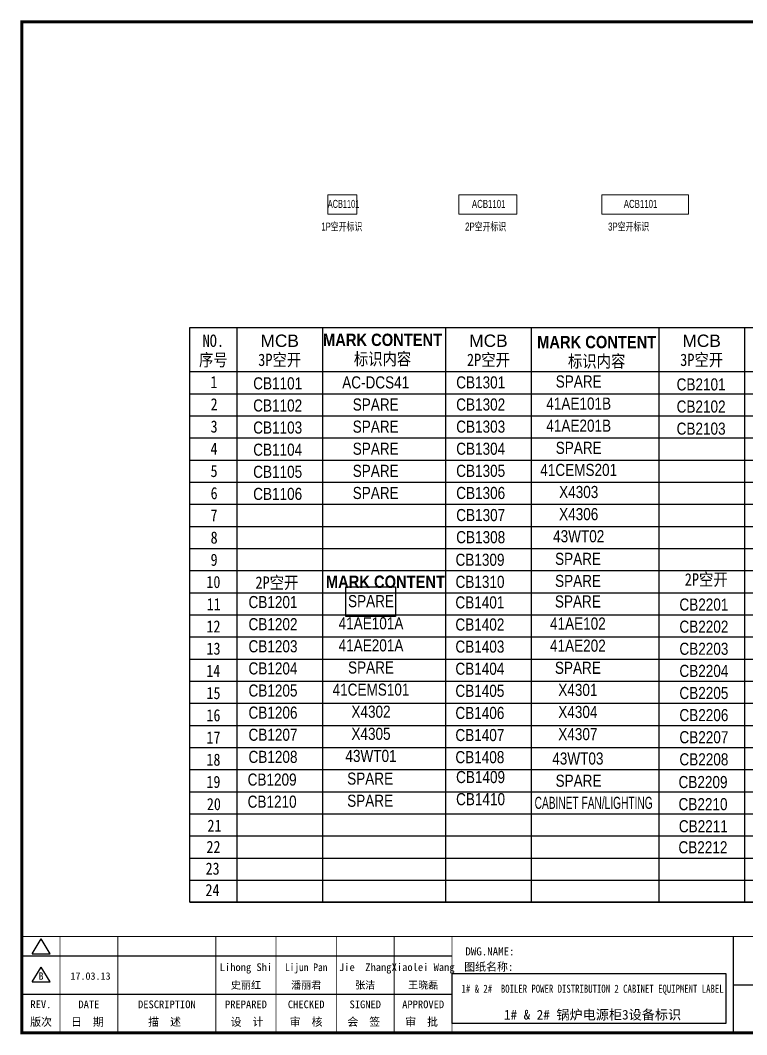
# Model space of a CAD drawing. Extents: x 79822 to 122366, y -56021 to -28815.
# Drawn here: x 115698 to 117961, y -45776 to -42613 of the extents above; entities that cross this region are included whole.
import ezdxf
from ezdxf.enums import TextEntityAlignment as Align
from ezdxf.lldxf.tags import DXFTag

# ---------------------------------------------------------------- set-up
doc = ezdxf.new("R2010")
doc.units = 0
doc.header["$LTSCALE"] = 100
doc.header["$MEASUREMENT"] = 0
for name, color, linetype in [('t', 1, 'Continuous'), ('YLT_GridLine', 7, 'Continuous'), ('YLT_GridText', 7, 'Continuous'), ('标准图框及表格', 7, 'Continuous')]:
    doc.layers.add(name, color=color, linetype=linetype)
doc.layers.add('细实线', color=7, linetype='Continuous', lineweight=20)
doc.styles.add('HZ', font='arial.ttf', dxfattribs={"width": 0.7})
doc.styles.get("Standard").update_dxf_attribs({"font": ''})
doc.styles.add('YLT_Grid', font='', dxfattribs={"width": 0.85})
doc.styles.get('Standard').set_extended_font_data('SimSun')
doc.styles.get('YLT_Grid').set_extended_font_data('宋体')
tags = doc.linetypes.add('CENTER', pattern=[2, 1.25, -0.25, 0.25, -0.25]).pattern_tags.tags
tags[10:11] = [DXFTag(74, 4), DXFTag(75, 0), DXFTag(340, '0'), DXFTag(46, 1.0), DXFTag(50, 0.0), DXFTag(44, 0.0), DXFTag(45, 0.0)]
tags[8:9] = [DXFTag(74, 4), DXFTag(75, 0), DXFTag(340, '0'), DXFTag(46, 1.0), DXFTag(50, 0.0), DXFTag(44, 0.0), DXFTag(45, 0.0)]
tags[6:7] = [DXFTag(74, 4), DXFTag(75, 0), DXFTag(340, '0'), DXFTag(46, 1.0), DXFTag(50, 0.0), DXFTag(44, 0.0), DXFTag(45, 0.0)]
tags[4:5] = [DXFTag(74, 4), DXFTag(75, 0), DXFTag(340, '0'), DXFTag(46, 1.0), DXFTag(50, 0.0), DXFTag(44, 0.0), DXFTag(45, 0.0)]

# ---------------------------------------------------------------- blocks, each defined once
blk = doc.blocks.new('空开标识')
at = {"layer": 'YLT_GridText', "style": 'YLT_Grid', "width": 0.85}
blk.add_attdef('A路1', text='', height=28, dxfattribs=at).set_placement((38.7, 3.5), align=Align.CENTER)
blk = doc.blocks.new('空开12')
at = {"layer": 'YLT_GridText', "style": 'YLT_Grid', "width": 0.8}
blk.add_attdef('KA1', text='', height=28, dxfattribs=at).set_placement((31.4, 0.8), align=Align.CENTER)
blk = doc.blocks.new('图框')
at = {"layer": '标准图框及表格'}
h = blk.add_hatch(dxfattribs=at)
h.set_pattern_fill('ANSI31', color=5, scale=8.329864, style=0)
edge = h.paths.add_edge_path()
edge.add_arc((2399.3, -2998.2), 55.2, 238.1092, 291.6532)
edge.add_line((2419.6, -3049.4), (2388.5, -3070.2))
edge.add_arc((2238.9, -3078.3), 135.4, 346.3915, 374.25)
edge.add_line((2370.5, -3110.2), (2397.5, -3087.9))
edge.add_line((2391.3, -3080.3), (2396.1, -3080.9))
edge.add_spline(control_points=[(2397.5, -3087.9), (2398.4, -3087), (2400, -3085.5), (2399.9, -3081.3), (2397.4, -3081), (2396.1, -3080.9)], knot_values=[0, 0, 0, 0, 6.844331, 12.400427, 18.769243, 18.769243, 18.769243, 18.769243], weights=[1, 1, 1, 1, 1, 1], degree=3, periodic=0)
edge.add_spline(control_points=[(2388.5, -3070.3), (2387.8, -3070.9), (2386.5, -3072), (2385.5, -3073.4), (2385.1, -3074)], knot_values=[0, 0, 0, 0, 5.253674, 9.488439, 9.488439, 9.488439, 9.488439], weights=[1, 1, 1, 1, 1], degree=3, periodic=0)
edge.add_spline(control_points=[(2386.3, -3072.3), (2385.7, -3072.9), (2384.6, -3074.4), (2384.9, -3077.7), (2387.9, -3079.9), (2390.2, -3080.1), (2391.3, -3080.3)], knot_values=[10.665975, 10.665975, 10.665975, 10.665975, 18.977704, 28.894558, 41.119554, 52.646925, 52.646925, 52.646925, 52.646925], weights=[1, 1, 1, 1, 1, 1, 1], degree=3, periodic=0)
h = blk.add_hatch(dxfattribs=at)
h.set_pattern_fill('ANSI31', color=3, scale=8.329864, style=0)
edge = h.paths.add_edge_path()
edge.add_line((2402.5, -3075.8), (2407.7, -3076.4))
edge.add_spline(control_points=[(2401, -3068.8), (2400.2, -3069.6), (2398.5, -3071.2), (2398.6, -3075.4), (2401.1, -3075.6), (2402.4, -3075.8)], knot_values=[0, 0, 0, 0, 6.844331, 12.400427, 18.769243, 18.769243, 18.769243, 18.769243], weights=[1, 1, 1, 1, 1, 1], degree=3, periodic=0)
edge.add_line((2428, -3046.5), (2401, -3068.8))
edge.add_spline(control_points=[(2412.6, -3083.9), (2413, -3083.4), (2413.9, -3082.1), (2413.6, -3078.9), (2410.7, -3076.8), (2408.3, -3076.5), (2407.2, -3076.4)], knot_values=[12.654089, 12.654089, 12.654089, 12.654089, 18.977704, 28.894558, 41.119554, 52.646925, 52.646925, 52.646925, 52.646925], weights=[1, 1, 1, 1, 1, 1, 1], degree=3, periodic=0)
edge.add_line((2411.6, -3085), (2412.8, -3083.7))
edge.add_line((2410, -3086.4), (2411.6, -3085))
edge.add_line((2378.9, -3107.2), (2410, -3086.4))
edge.add_arc((2399.3, -3158.5), 55.2, 58.1092, 111.6532)
edge.add_arc((2559.6, -3078.3), 135.4, 166.3915, 194.25)
at = {"color": 7}
for p, q in [((2215.6, -2851.6), (2215.6, -3151.6)), ((3115.6, -2851.6), (3115.6, -3151.6)), ((0, -2911.6), (1340.2, -2911.6)), ((2215.6, -3001.6), (3115.6, -3001.6)), ((3115.6, -3001.6), (4115.6, -3001.6)), ((3791.8, -3001.6), (3791.8, -3151.6)), ((0, -3031.6), (1340.2, -3031.6)), ((4115.6, -3076.6), (3115.6, -3076.6))]:
    blk.add_line(p, q, dxfattribs=at)
at = {"color": 7, "const_width": 3}
blk.add_lwpolyline([(4115.6, -2851.6), (0, -2851.6)], dxfattribs=at)
at = {"layer": 't', "color": 7}
for p, q in [((31.9, -2905), (59.9, -2859.1)), ((87.8, -2905), (59.9, -2859.1)), ((31.9, -2905), (87.8, -2905)), ((31.9, -2993), (59.9, -2947.1)), ((87.8, -2993), (59.9, -2947.1)), ((31.9, -2993), (87.8, -2993))]:
    blk.add_line(p, q, dxfattribs=at)
at = {"layer": 't', "color": 7, "const_width": 9.62}
blk.add_lwpolyline([(4115.6, -3151.6), (4115.6, 0), (0, 0), (0, -3151.6)], close=True, dxfattribs=at)
at = {"layer": 't', "color": 7, "const_width": 2.4}
for points in [[(118.8, -2852.8), (118.8, -3151.6)], [(299.1, -2852.8), (299.1, -3151.6)], [(604.4, -2852.8), (604.4, -3156.4)], [(792, -2852.8), (792, -3156.4)], [(979.6, -2852.8), (979.6, -3156.4)], [(1159.9, -2852.8), (1159.9, -3156.4)], [(1340.2, -2852.8), (1340.2, -3156.4)]]:
    blk.add_lwpolyline(points, dxfattribs=at)
at = {"color": 7, "linetype": 'CENTER'}
for s, height, p in [('图纸编号：', 24, (3125.2, -3066.7)), ('杭州和利时自动化有限公司', 27, (2542.5, -3121.1)), ('文档号：', 24, (3124, -3138.7))]:
    blk.add_text(s, height=height, dxfattribs=at).set_placement(p)
at = {"color": 7, "flags": 8}
for tag, p, height in [('DWG.NAME:', (1381.6, -2910.4), 25), ('PROJECTNAME:', (3125.5, -2912.8), 24), ('PROJECTNAME：', (3339.1, -2913.1), 25), ('DWG.NO.:', (3128.2, -3030.4), 24), ('图纸编号', (3315.4, -3052.4), 24), ('FILENO.:', (3128.7, -3106.1), 24), ('文档号', (3317.7, -3124.1), 24)]:
    blk.add_attdef(tag, p, '', height=height, dxfattribs=at)
for tag, height, p in [('RENLIU', 24, (698.2, -2950.4)), ('SHUFENWANG', 24, (885.8, -2950.4)), ('FANGHOU', 24, (1069.7, -2950.4)), ('DANDANLI', 24, (1250, -2950.4)), ('A', 23, (59.9, -2974.9)), ('设计时间', 23, (213.9, -2974.9)), ('刘仁', 23, (698.2, -3002.2)), ('王姝芬', 23, (885.8, -3002.2)), ('侯方', 23, (1069.7, -3002.2)), ('李丹丹', 23, (1250, -3002.2)), ('#10STATIONONTROLCABINETCOVER', 30, (1777.9, -3017.2)), ('PAGEXOFX', 24, (3953.7, -3039.1)), ('REV.', 24, (59.4, -3063)), ('DATE', 24, (208.9, -3063)), ('DESCRIPTION', 24, (451.7, -3063)), ('PREPARED', 24, (698.2, -3063)), ('CHECKED', 24, (885.8, -3063)), ('SIGNED', 24, (1069.7, -3063)), ('APPROVED', 24, (1250, -3063)), ('图纸名称', 30, (1777.9, -3094.7)), ('第几页共几页', 24, (3953.7, -3114.1))]:
    blk.add_attdef(tag, text='', height=height, dxfattribs=at).set_placement(p, align=Align.MIDDLE)
for tag, p in [('图纸名称:', (1377.8, -2965.9)), ('项目名称：', (3121.6, -2984.3)), ('项目名称：', (3325, -2984.3))]:
    blk.add_attdef(tag, text='', height=25, dxfattribs=at).set_placement(p, align=Align.BOTTOM_LEFT)
at = {"color": 7, "width": 0.8, "flags": 8}
blk.add_attdef('HANGZHOUHOLLYSYSAUTOMATIONCO.,LTD.', text='', height=24, dxfattribs=at).set_placement((2770.1, -3045.7), align=Align.MIDDLE)
at = {"layer": 't', "color": 7}
for s, p in [('版次', (59.9, -3117.6)), ('日  期', (204.2, -3117.6)), ('描  述', (444.5, -3117.6)), ('设  计', (701.5, -3117.6)), ('审  核', (885.6, -3117.6)), ('会  签', (1065, -3117.6)), ('审  批', (1245.3, -3117.6))]:
    blk.add_text(s, height=25, dxfattribs=at).set_placement(p, align=Align.MIDDLE_CENTER)
at = {"layer": '标准图框及表格', "color": 5, "style": 'HZ'}
for s, p in [('pgqh', (2373.9, -3059.7)), ('hollilas', (2374.1, -3086))]:
    blk.add_text(s, height=5.21, dxfattribs=at).set_placement(p)
at = {"layer": '标准图框及表格', "color": 3, "style": 'HZ'}
for s, height, p in [('auto', 8.68, (2400.9, -3074.2)), ('hollysys', 4.34, (2402.5, -3099.7))]:
    blk.add_text(s, height=height, dxfattribs=at).set_placement(p)

msp = doc.modelspace()

# ---------------------------------------------------------------- linework, layer by layer
at = {"color": 1}
for points in [[(116712.5, -44379.4), (116866.7, -44379.4), (116866.7, -44471.5), (116712.5, -44471.5)], [(117043, -45585.3), (117895.5, -45585.3), (117895.5, -45740.3), (117043, -45740.3)]]:
    msp.add_lwpolyline(points, close=True, dxfattribs=at)
at = {"layer": 'YLT_GridLine', "color": 7, "lineweight": 25}
for p, q in [((116372.5, -43570.6), (116372.6, -45362.9)), ((116639.7, -43570.6), (116639.7, -45362.9)), ((117022.8, -43570.6), (117022.8, -45362.9)), ((117289.9, -43570.6), (117289.9, -45362.9)), ((117686.9, -43570.6), (117687, -45087.3)), ((117686.9, -43570.6), (117687, -45363)), ((117954.1, -43570.6), (117954.1, -45363)), ((116226, -43708.5), (119323.6, -43708.6)), ((116226, -43777.4), (119323.6, -43777.6)), ((116226, -43846.4), (119323.6, -43846.5)), ((116226, -43915.3), (119323.6, -43915.4)), ((116226, -43984.2), (119323.6, -43984.4)), ((116226, -44053.2), (119323.6, -44053.3)), ((116226, -44122.1), (119323.6, -44122.2)), ((116226, -44191), (119323.6, -44191.2)), ((116226, -44260), (119323.6, -44260.1)), ((116226, -44328.9), (119323.6, -44329)), ((116226, -44397.8), (119323.6, -44398)), ((116226, -44466.8), (119323.6, -44466.9)), ((116226, -44535.7), (119323.6, -44535.8)), ((116226, -44604.6), (119323.6, -44604.8)), ((116226, -44673.6), (119323.6, -44673.7)), ((116226, -44742.5), (119323.6, -44742.6)), ((116226, -44811.4), (119323.6, -44811.6)), ((116226, -44880.4), (119323.6, -44880.5)), ((116226, -44949.3), (119323.6, -44949.4)), ((116226, -45018.2), (119323.6, -45018.4)), ((116226, -45087.2), (119323.6, -45087.3)), ((116226, -45087.2), (119323.6, -45087.3)), ((116226, -45156.1), (119323.6, -45156.2)), ((116226, -45156.1), (119323.6, -45156.2)), ((116226, -45225), (119323.6, -45225.2)), ((116226, -45225), (119323.6, -45225.2)), ((116225.9, -45294), (119323.5, -45294.1)), ((116226, -45294), (119323.6, -45294.1)), ((116225.9, -45362.9), (119323.5, -45363))]:
    msp.add_line(p, q, dxfattribs=at)
msp.add_lwpolyline([(116226, -43570.6), (119323.6, -43570.8), (119323.6, -45363), (116226.1, -45362.9)], close=True, dxfattribs=at)
at = {"layer": '细实线'}
for points in [[(116655.9, -43217.5), (116745.9, -43217.5), (116745.9, -43157.5), (116655.9, -43157.5)], [(117064.4, -43217.5), (117244.4, -43217.5), (117244.4, -43157.5), (117064.4, -43157.5)], [(117509.8, -43217.5), (117779.8, -43217.4), (117779.8, -43157.4), (117509.8, -43157.5)]]:
    msp.add_lwpolyline(points, close=True, dxfattribs=at)

# ---------------------------------------------------------------- block references
at = {"color": 1}
ref = msp.add_blockref('图框', (115702.8, -42618.1), dxfattribs=at)
ref.add_attrib('第几页共几页', '第1页 共1页', dxfattribs={"color": 7, "height": 24, "flags": 8}).set_placement((119656.6, -45732.2), align=Align.MIDDLE)
ref.add_attrib('图纸编号', 'BHE-17020007/01 -C0-003-05', (119018.2, -45670.5), dxfattribs={"color": 7, "height": 24, "flags": 8})
ref.add_attrib('文档号', 'B17-P11-008837', (119020.6, -45742.2), dxfattribs={"color": 7, "height": 24, "flags": 8})
ref.add_attrib('图纸名称', '1# & 2# 锅炉电源柜3设备标识', dxfattribs={"color": 7, "height": 30, "flags": 8}).set_placement((117480.7, -45712.8), align=Align.MIDDLE)
ref.add_attrib('刘仁', '史丽红', dxfattribs={"color": 7, "height": 23, "flags": 8}).set_placement((116401, -45620.3), align=Align.MIDDLE)
ref.add_attrib('王姝芬', '潘丽君', dxfattribs={"color": 7, "height": 23, "flags": 8}).set_placement((116588.6, -45620.3), align=Align.MIDDLE)
ref.add_attrib('侯方', '张洁', dxfattribs={"color": 7, "height": 23, "flags": 8}).set_placement((116772.6, -45620.3), align=Align.MIDDLE)
ref.add_attrib('李丹丹', '王晓磊', dxfattribs={"color": 7, "height": 23, "flags": 8}).set_placement((116952.9, -45620.3), align=Align.MIDDLE)
ref.add_attrib('设计时间', '17.03.13', dxfattribs={"color": 7, "height": 23, "flags": 8}).set_placement((115916.7, -45593), align=Align.MIDDLE)
ref.add_attrib('A', 'B', dxfattribs={"color": 7, "height": 23, "flags": 8}).set_placement((115762.7, -45593), align=Align.MIDDLE)
ref.add_attrib('REV.', 'REV.', dxfattribs={"color": 7, "height": 24, "flags": 8}).set_placement((115762.2, -45681.1), align=Align.MIDDLE)
ref.add_attrib('DATE', 'DATE', dxfattribs={"color": 7, "height": 24, "flags": 8}).set_placement((115911.7, -45681.1), align=Align.MIDDLE)
ref.add_attrib('DESCRIBE', 'DESCRIPTION', dxfattribs={"color": 7, "height": 24, "flags": 8}).set_placement((116154.6, -45681.1), align=Align.MIDDLE)
ref.add_attrib('PREPARE', 'PREPARED', dxfattribs={"color": 7, "height": 24, "flags": 8}).set_placement((116401, -45681.1), align=Align.MIDDLE)
ref.add_attrib('VERIFY', 'CHECKED', dxfattribs={"color": 7, "height": 24, "flags": 8}).set_placement((116588.6, -45681.1), align=Align.MIDDLE)
ref.add_attrib('SIGN', 'SIGNED', dxfattribs={"color": 7, "height": 24, "flags": 8}).set_placement((116772.6, -45681.1), align=Align.MIDDLE)
ref.add_attrib('APPROVER', 'APPROVED', dxfattribs={"color": 7, "height": 24, "flags": 8}).set_placement((116952.9, -45681.1), align=Align.MIDDLE)
ref.add_attrib('RENLIU', 'Lihong Shi', dxfattribs={"color": 7, "height": 24, "flags": 8}).set_placement((116401, -45568.5), align=Align.MIDDLE)
ref.add_attrib('SHUFENWANG', 'Lijun Pan', dxfattribs={"color": 7, "height": 24, "width": 0.9, "flags": 8}).set_placement((116588.6, -45568.5), align=Align.MIDDLE)
ref.add_attrib('FANGHOU', 'Jie  Zhang', dxfattribs={"color": 7, "height": 24, "flags": 8}).set_placement((116772.6, -45568.5), align=Align.MIDDLE)
ref.add_attrib('DANDANLI', 'Xiaolei Wang', dxfattribs={"color": 7, "height": 24, "flags": 8}).set_placement((116952.9, -45568.5), align=Align.MIDDLE)
ref.add_attrib('DWG.NAME:', 'DWG.NAME:', (117084.5, -45528.5), dxfattribs={"color": 7, "height": 25, "flags": 8})
ref.add_attrib('#10STATIONONTROLCABINETCOVER', '1# & 2#  BOILER POWER DISTRIBUTION 2 CABINET EQUIPMENT LABEL', dxfattribs={"color": 7, "height": 25, "width": 0.8, "flags": 8}).set_placement((117480.7, -45635.3), align=Align.MIDDLE)
ref.add_attrib('图纸名称:', '图纸名称:', dxfattribs={"color": 7, "height": 25, "flags": 8}).set_placement((117080.7, -45584), align=Align.BOTTOM_LEFT)
ref.add_attrib('HANGZHOUHOLLYSYSAUTOMATIONCO.,LTD', 'HANGZHOU HOLLYSYS AUTOMATION CO.,LTD.', dxfattribs={"color": 7, "height": 30, "width": 0.8, "flags": 8}).set_placement((118472.9, -45663.8), align=Align.MIDDLE)
ref.add_attrib('PROJECTNAME：', 'PROJECT NAME：', (118828.2, -45531.2), dxfattribs={"color": 7, "height": 25, "width": 0.8, "flags": 8})
ref.add_attrib('项目名称：', '项目名称：', dxfattribs={"color": 7, "height": 25, "flags": 8}).set_placement((118824.4, -45602.4), align=Align.BOTTOM_LEFT)
ref.add_attrib('PROJECTNAME：', 'Ethiopia Welkait Sugar Cane Factory Project', (119041.9, -45531.2), dxfattribs={"color": 7, "height": 25, "width": 0.7, "flags": 8})
ref.add_attrib('项目名称：', '埃塞俄比亚瓦尔凯特糖厂4×30MW机组电站DCS', dxfattribs={"color": 7, "height": 25, "flags": 8}).set_placement((119027.9, -45602.4), align=Align.BOTTOM_LEFT)
ref.add_attrib('PAGEXOFX', 'PAGE 1 OF 1', dxfattribs={"color": 7, "height": 24, "flags": 8}).set_placement((119656.6, -45657.2), align=Align.MIDDLE)
ref.add_attrib('DWG.NO.：', 'DWG.NO.：', (118832.2, -45652.7), dxfattribs={"color": 7, "height": 24, "flags": 8})
ref.add_attrib('FILENO.：', 'FILE No.：', (118832.2, -45727.7), dxfattribs={"color": 7, "height": 24, "flags": 8})
at = {"layer": '细实线'}
ref = msp.add_blockref('空开12', (116457.5, -43765.1), dxfattribs=dict(at, xscale=1.348704000001308, yscale=1.348703999999834, zscale=1.348704))
ref.add_attrib('KA1', 'CB1101', dxfattribs={"layer": 'YLT_GridText', "height": 37.76, "style": 'HZ', "width": 0.8}).set_placement((116499.8, -43764), align=Align.CENTER)
ref = msp.add_blockref('空开标识', (116752.9, -43765.7), dxfattribs=dict(at, xscale=1.348704000001308, yscale=1.348703999999834, zscale=1.348704))
ref.add_attrib('A路1', 'AC-DCS41', dxfattribs={"layer": 'YLT_GridText', "height": 37.76, "style": 'HZ', "width": 0.8}).set_placement((116805.1, -43761), align=Align.CENTER)
ref = msp.add_blockref('空开12', (117089.8, -43762.1), dxfattribs=dict(at, xscale=1.348704000001308, yscale=1.348703999999834, zscale=1.348704))
ref.add_attrib('KA1', 'CB1301', dxfattribs={"layer": 'YLT_GridText', "height": 37.76, "style": 'HZ', "width": 0.8}).set_placement((117132.2, -43761), align=Align.CENTER)
ref = msp.add_blockref('空开标识', (117385.3, -43762.8), dxfattribs=dict(at, xscale=1.348704000001308, yscale=1.348703999999834, zscale=1.348704))
ref.add_attrib('A路1', 'SPARE', dxfattribs={"layer": 'YLT_GridText', "height": 37.76, "style": 'HZ', "width": 0.8}).set_placement((117437.5, -43758.1), align=Align.CENTER)
ref = msp.add_blockref('空开12', (117776.4, -43768.5), dxfattribs=dict(at, xscale=1.348704000001308, yscale=1.348703999999834, zscale=1.348704))
ref.add_attrib('KA1', 'CB2101', dxfattribs={"layer": 'YLT_GridText', "height": 37.76, "style": 'HZ', "width": 0.8}).set_placement((117818.8, -43767.3), align=Align.CENTER)
ref = msp.add_blockref('空开12', (116457.5, -43834), dxfattribs=dict(at, xscale=1.348704000001308, yscale=1.348703999999834, zscale=1.348704))
ref.add_attrib('KA1', 'CB1102', dxfattribs={"layer": 'YLT_GridText', "height": 37.76, "style": 'HZ', "width": 0.8}).set_placement((116499.8, -43832.9), align=Align.CENTER)
ref = msp.add_blockref('空开标识', (116752.9, -43834.7), dxfattribs=dict(at, xscale=1.348704000001308, yscale=1.348703999999834, zscale=1.348704))
ref.add_attrib('A路1', 'SPARE', dxfattribs={"layer": 'YLT_GridText', "height": 37.76, "style": 'HZ', "width": 0.8}).set_placement((116805.1, -43830), align=Align.CENTER)
ref = msp.add_blockref('空开12', (117089.8, -43831.1), dxfattribs=dict(at, xscale=1.348704000001308, yscale=1.348703999999834, zscale=1.348704))
ref.add_attrib('KA1', 'CB1302', dxfattribs={"layer": 'YLT_GridText', "height": 37.76, "style": 'HZ', "width": 0.8}).set_placement((117132.2, -43829.9), align=Align.CENTER)
ref = msp.add_blockref('空开标识', (117385.3, -43831.7), dxfattribs=dict(at, xscale=1.348704000001308, yscale=1.348703999999834, zscale=1.348704))
ref.add_attrib('A路1', '41AE101B', dxfattribs={"layer": 'YLT_GridText', "height": 37.76, "style": 'HZ', "width": 0.8}).set_placement((117437.5, -43827), align=Align.CENTER)
ref = msp.add_blockref('空开12', (117776.4, -43837.4), dxfattribs=dict(at, xscale=1.348704000001308, yscale=1.348703999999834, zscale=1.348704))
ref.add_attrib('KA1', 'CB2102', dxfattribs={"layer": 'YLT_GridText', "height": 37.76, "style": 'HZ', "width": 0.8}).set_placement((117818.8, -43836.3), align=Align.CENTER)
ref = msp.add_blockref('空开标识', (116752.9, -43903.6), dxfattribs=dict(at, xscale=1.348704000001308, yscale=1.348703999999834, zscale=1.348704))
ref.add_attrib('A路1', 'SPARE', dxfattribs={"layer": 'YLT_GridText', "height": 37.76, "style": 'HZ', "width": 0.8}).set_placement((116805.1, -43898.9), align=Align.CENTER)
ref = msp.add_blockref('空开12', (117089.8, -43900), dxfattribs=dict(at, xscale=1.348704000001308, yscale=1.348703999999834, zscale=1.348704))
ref.add_attrib('KA1', 'CB1303', dxfattribs={"layer": 'YLT_GridText', "height": 37.76, "style": 'HZ', "width": 0.8}).set_placement((117132.2, -43898.9), align=Align.CENTER)
ref = msp.add_blockref('空开标识', (117385.3, -43900.6), dxfattribs=dict(at, xscale=1.348704000001308, yscale=1.348703999999834, zscale=1.348704))
ref.add_attrib('A路1', '41AE201B', dxfattribs={"layer": 'YLT_GridText', "height": 37.76, "style": 'HZ', "width": 0.8}).set_placement((117437.5, -43895.9), align=Align.CENTER)
ref = msp.add_blockref('空开12', (116457.5, -43903), dxfattribs=dict(at, xscale=1.348704000001308, yscale=1.348703999999834, zscale=1.348704))
ref.add_attrib('KA1', 'CB1103', dxfattribs={"layer": 'YLT_GridText', "height": 37.76, "style": 'HZ', "width": 0.8}).set_placement((116499.8, -43901.8), align=Align.CENTER)
ref = msp.add_blockref('空开12', (117776.4, -43906.3), dxfattribs=dict(at, xscale=1.348704000001308, yscale=1.348703999999834, zscale=1.348704))
ref.add_attrib('KA1', 'CB2103', dxfattribs={"layer": 'YLT_GridText', "height": 37.76, "style": 'HZ', "width": 0.8}).set_placement((117818.8, -43905.2), align=Align.CENTER)
ref = msp.add_blockref('空开12', (116457.5, -43971.9), dxfattribs=dict(at, xscale=1.348704000001308, yscale=1.348703999999834, zscale=1.348704))
ref.add_attrib('KA1', 'CB1104', dxfattribs={"layer": 'YLT_GridText', "height": 37.76, "style": 'HZ', "width": 0.8}).set_placement((116499.8, -43970.8), align=Align.CENTER)
ref = msp.add_blockref('空开标识', (116752.9, -43972.5), dxfattribs=dict(at, xscale=1.348704000001308, yscale=1.348703999999834, zscale=1.348704))
ref.add_attrib('A路1', 'SPARE', dxfattribs={"layer": 'YLT_GridText', "height": 37.76, "style": 'HZ', "width": 0.8}).set_placement((116805.1, -43967.8), align=Align.CENTER)
ref = msp.add_blockref('空开12', (117089.8, -43968.9), dxfattribs=dict(at, xscale=1.348704000001308, yscale=1.348703999999834, zscale=1.348704))
ref.add_attrib('KA1', 'CB1304', dxfattribs={"layer": 'YLT_GridText', "height": 37.76, "style": 'HZ', "width": 0.8}).set_placement((117132.2, -43967.8), align=Align.CENTER)
ref = msp.add_blockref('空开标识', (117385.3, -43969.6), dxfattribs=dict(at, xscale=1.348704000001308, yscale=1.348703999999834, zscale=1.348704))
ref.add_attrib('A路1', 'SPARE', dxfattribs={"layer": 'YLT_GridText', "height": 37.76, "style": 'HZ', "width": 0.8}).set_placement((117437.5, -43964.9), align=Align.CENTER)
ref = msp.add_blockref('空开12', (116457.5, -44040.8), dxfattribs=dict(at, xscale=1.348704000001308, yscale=1.348703999999834, zscale=1.348704))
ref.add_attrib('KA1', 'CB1105', dxfattribs={"layer": 'YLT_GridText', "height": 37.76, "style": 'HZ', "width": 0.8}).set_placement((116499.8, -44039.7), align=Align.CENTER)
ref = msp.add_blockref('空开标识', (116752.9, -44041.5), dxfattribs=dict(at, xscale=1.348704000001308, yscale=1.348703999999834, zscale=1.348704))
ref.add_attrib('A路1', 'SPARE', dxfattribs={"layer": 'YLT_GridText', "height": 37.76, "style": 'HZ', "width": 0.8}).set_placement((116805.1, -44036.8), align=Align.CENTER)
ref = msp.add_blockref('空开12', (117089.8, -44037.9), dxfattribs=dict(at, xscale=1.348704000001308, yscale=1.348703999999834, zscale=1.348704))
ref.add_attrib('KA1', 'CB1305', dxfattribs={"layer": 'YLT_GridText', "height": 37.76, "style": 'HZ', "width": 0.8}).set_placement((117132.2, -44036.7), align=Align.CENTER)
ref = msp.add_blockref('空开标识', (117385.3, -44038.5), dxfattribs=dict(at, xscale=1.348704000001308, yscale=1.348703999999834, zscale=1.348704))
ref.add_attrib('A路1', '41CEMS201', dxfattribs={"layer": 'YLT_GridText', "height": 37.76, "style": 'HZ', "width": 0.8}).set_placement((117437.5, -44033.8), align=Align.CENTER)
ref = msp.add_blockref('空开12', (116457.5, -44109.8), dxfattribs=dict(at, xscale=1.348704000001308, yscale=1.348703999999834, zscale=1.348704))
ref.add_attrib('KA1', 'CB1106', dxfattribs={"layer": 'YLT_GridText', "height": 37.76, "style": 'HZ', "width": 0.8}).set_placement((116499.8, -44108.6), align=Align.CENTER)
ref = msp.add_blockref('空开标识', (116752.9, -44110.4), dxfattribs=dict(at, xscale=1.348704000001308, yscale=1.348703999999834, zscale=1.348704))
ref.add_attrib('A路1', 'SPARE', dxfattribs={"layer": 'YLT_GridText', "height": 37.76, "style": 'HZ', "width": 0.8}).set_placement((116805.1, -44105.7), align=Align.CENTER)
ref = msp.add_blockref('空开12', (117089.8, -44106.8), dxfattribs=dict(at, xscale=1.348704000001308, yscale=1.348703999999834, zscale=1.348704))
ref.add_attrib('KA1', 'CB1306', dxfattribs={"layer": 'YLT_GridText', "height": 37.76, "style": 'HZ', "width": 0.8}).set_placement((117132.2, -44105.7), align=Align.CENTER)
ref = msp.add_blockref('空开标识', (117385.3, -44107.4), dxfattribs=dict(at, xscale=1.348704000001308, yscale=1.348703999999834, zscale=1.348704))
ref.add_attrib('A路1', 'X4303', dxfattribs={"layer": 'YLT_GridText', "height": 37.76, "style": 'HZ', "width": 0.8}).set_placement((117437.5, -44102.7), align=Align.CENTER)
ref = msp.add_blockref('空开12', (117089.8, -44175.7), dxfattribs=dict(at, xscale=1.348704000001308, yscale=1.348703999999834, zscale=1.348704))
ref.add_attrib('KA1', 'CB1307', dxfattribs={"layer": 'YLT_GridText', "height": 37.76, "style": 'HZ', "width": 0.8}).set_placement((117132.2, -44174.6), align=Align.CENTER)
ref = msp.add_blockref('空开标识', (117385.3, -44176.4), dxfattribs=dict(at, xscale=1.348704000001308, yscale=1.348703999999834, zscale=1.348704))
ref.add_attrib('A路1', 'X4306', dxfattribs={"layer": 'YLT_GridText', "height": 37.76, "style": 'HZ', "width": 0.8}).set_placement((117437.5, -44171.7), align=Align.CENTER)
ref = msp.add_blockref('空开12', (117089.8, -44244.7), dxfattribs=dict(at, xscale=1.348704000001308, yscale=1.348703999999834, zscale=1.348704))
ref.add_attrib('KA1', 'CB1308', dxfattribs={"layer": 'YLT_GridText', "height": 37.76, "style": 'HZ', "width": 0.8}).set_placement((117132.2, -44243.5), align=Align.CENTER)
ref = msp.add_blockref('空开标识', (117385.3, -44245.3), dxfattribs=dict(at, xscale=1.348704000001308, yscale=1.348703999999834, zscale=1.348704))
ref.add_attrib('A路1', '43WT02', dxfattribs={"layer": 'YLT_GridText', "height": 37.76, "style": 'HZ', "width": 0.8}).set_placement((117437.5, -44240.6), align=Align.CENTER)
ref = msp.add_blockref('空开标识', (117383.2, -44315.7), dxfattribs=dict(at, xscale=1.348704000001308, yscale=1.348703999999834, zscale=1.348704))
ref.add_attrib('A路1', 'SPARE', dxfattribs={"layer": 'YLT_GridText', "height": 37.76, "style": 'HZ', "width": 0.8}).set_placement((117435.4, -44311), align=Align.CENTER)
ref = msp.add_blockref('空开12', (117087.8, -44315), dxfattribs=dict(at, xscale=1.348704000001308, yscale=1.348703999999834, zscale=1.348704))
ref.add_attrib('KA1', 'CB1309', dxfattribs={"layer": 'YLT_GridText', "height": 37.76, "style": 'HZ', "width": 0.8}).set_placement((117130.1, -44313.9), align=Align.CENTER)
ref = msp.add_blockref('空开12', (117087.8, -44384), dxfattribs=dict(at, xscale=1.348704000001308, yscale=1.348703999999834, zscale=1.348704))
ref.add_attrib('KA1', 'CB1310', dxfattribs={"layer": 'YLT_GridText', "height": 37.76, "style": 'HZ', "width": 0.8}).set_placement((117130.1, -44382.8), align=Align.CENTER)
ref = msp.add_blockref('空开标识', (117383.2, -44384.6), dxfattribs=dict(at, xscale=1.348704000001308, yscale=1.348703999999834, zscale=1.348704))
ref.add_attrib('A路1', 'SPARE', dxfattribs={"layer": 'YLT_GridText', "height": 37.76, "style": 'HZ', "width": 0.8}).set_placement((117435.4, -44379.9), align=Align.CENTER)
ref = msp.add_blockref('空开12', (116442.9, -44447), dxfattribs=dict(at, xscale=1.348704000001308, yscale=1.348703999999834, zscale=1.348704))
ref.add_attrib('KA1', 'CB1201', dxfattribs={"layer": 'YLT_GridText', "height": 37.76, "style": 'HZ', "width": 0.8}).set_placement((116485.2, -44445.8), align=Align.CENTER)
ref = msp.add_blockref('空开标识', (116738.3, -44447.6), dxfattribs=dict(at, xscale=1.348704000001308, yscale=1.348703999999834, zscale=1.348704))
ref.add_attrib('A路1', 'SPARE', dxfattribs={"layer": 'YLT_GridText', "height": 37.76, "style": 'HZ', "width": 0.8}).set_placement((116790.5, -44442.9), align=Align.CENTER)
ref = msp.add_blockref('空开12', (117087.3, -44447.9), dxfattribs=dict(at, xscale=1.348704000001308, yscale=1.348703999999834, zscale=1.348704))
ref.add_attrib('KA1', 'CB1401', dxfattribs={"layer": 'YLT_GridText', "height": 37.76, "style": 'HZ', "width": 0.8}).set_placement((117129.7, -44446.8), align=Align.CENTER)
ref = msp.add_blockref('空开标识', (117382.7, -44448.6), dxfattribs=dict(at, xscale=1.348704000001308, yscale=1.348703999999834, zscale=1.348704))
ref.add_attrib('A路1', 'SPARE', dxfattribs={"layer": 'YLT_GridText', "height": 37.76, "style": 'HZ', "width": 0.8}).set_placement((117434.9, -44443.9), align=Align.CENTER)
ref = msp.add_blockref('空开12', (117785.2, -44454.7), dxfattribs=dict(at, xscale=1.348704000001308, yscale=1.348703999999834, zscale=1.348704))
ref.add_attrib('KA1', 'CB2201', dxfattribs={"layer": 'YLT_GridText', "height": 37.76, "style": 'HZ', "width": 0.8}).set_placement((117827.5, -44453.6), align=Align.CENTER)
ref = msp.add_blockref('空开12', (116442.9, -44515.9), dxfattribs=dict(at, xscale=1.348704000001308, yscale=1.348703999999834, zscale=1.348704))
ref.add_attrib('KA1', 'CB1202', dxfattribs={"layer": 'YLT_GridText', "height": 37.76, "style": 'HZ', "width": 0.8}).set_placement((116485.2, -44514.8), align=Align.CENTER)
ref = msp.add_blockref('空开标识', (116738.3, -44516.5), dxfattribs=dict(at, xscale=1.348704000001308, yscale=1.348703999999834, zscale=1.348704))
ref.add_attrib('A路1', '41AE101A', dxfattribs={"layer": 'YLT_GridText', "height": 37.76, "style": 'HZ', "width": 0.8}).set_placement((116790.5, -44511.9), align=Align.CENTER)
ref = msp.add_blockref('空开12', (117087.3, -44516.9), dxfattribs=dict(at, xscale=1.348704000001308, yscale=1.348703999999834, zscale=1.348704))
ref.add_attrib('KA1', 'CB1402', dxfattribs={"layer": 'YLT_GridText', "height": 37.76, "style": 'HZ', "width": 0.8}).set_placement((117129.7, -44515.7), align=Align.CENTER)
ref = msp.add_blockref('空开标识', (117382.7, -44517.5), dxfattribs=dict(at, xscale=1.348704000001308, yscale=1.348703999999834, zscale=1.348704))
ref.add_attrib('A路1', '41AE102', dxfattribs={"layer": 'YLT_GridText', "height": 37.76, "style": 'HZ', "width": 0.8}).set_placement((117434.9, -44512.8), align=Align.CENTER)
ref = msp.add_blockref('空开12', (117785.2, -44523.6), dxfattribs=dict(at, xscale=1.348704000001308, yscale=1.348703999999834, zscale=1.348704))
ref.add_attrib('KA1', 'CB2202', dxfattribs={"layer": 'YLT_GridText', "height": 37.76, "style": 'HZ', "width": 0.8}).set_placement((117827.5, -44522.5), align=Align.CENTER)
ref = msp.add_blockref('空开12', (116442.9, -44584.8), dxfattribs=dict(at, xscale=1.348704000001308, yscale=1.348703999999834, zscale=1.348704))
ref.add_attrib('KA1', 'CB1203', dxfattribs={"layer": 'YLT_GridText', "height": 37.76, "style": 'HZ', "width": 0.8}).set_placement((116485.2, -44583.7), align=Align.CENTER)
ref = msp.add_blockref('空开标识', (116738.3, -44585.5), dxfattribs=dict(at, xscale=1.348704000001308, yscale=1.348703999999834, zscale=1.348704))
ref.add_attrib('A路1', '41AE201A', dxfattribs={"layer": 'YLT_GridText', "height": 37.76, "style": 'HZ', "width": 0.8}).set_placement((116790.5, -44580.8), align=Align.CENTER)
ref = msp.add_blockref('空开12', (117087.3, -44585.8), dxfattribs=dict(at, xscale=1.348704000001308, yscale=1.348703999999834, zscale=1.348704))
ref.add_attrib('KA1', 'CB1403', dxfattribs={"layer": 'YLT_GridText', "height": 37.76, "style": 'HZ', "width": 0.8}).set_placement((117129.7, -44584.7), align=Align.CENTER)
ref = msp.add_blockref('空开标识', (117382.7, -44586.4), dxfattribs=dict(at, xscale=1.348704000001308, yscale=1.348703999999834, zscale=1.348704))
ref.add_attrib('A路1', '41AE202', dxfattribs={"layer": 'YLT_GridText', "height": 37.76, "style": 'HZ', "width": 0.8}).set_placement((117434.9, -44581.7), align=Align.CENTER)
ref = msp.add_blockref('空开12', (117785.2, -44592.6), dxfattribs=dict(at, xscale=1.348704000001308, yscale=1.348703999999834, zscale=1.348704))
ref.add_attrib('KA1', 'CB2203', dxfattribs={"layer": 'YLT_GridText', "height": 37.76, "style": 'HZ', "width": 0.8}).set_placement((117827.5, -44591.4), align=Align.CENTER)
ref = msp.add_blockref('空开12', (116442.9, -44653.8), dxfattribs=dict(at, xscale=1.348704000001308, yscale=1.348703999999834, zscale=1.348704))
ref.add_attrib('KA1', 'CB1204', dxfattribs={"layer": 'YLT_GridText', "height": 37.76, "style": 'HZ', "width": 0.8}).set_placement((116485.2, -44652.6), align=Align.CENTER)
ref = msp.add_blockref('空开标识', (116738.3, -44654.4), dxfattribs=dict(at, xscale=1.348704000001308, yscale=1.348703999999834, zscale=1.348704))
ref.add_attrib('A路1', 'SPARE', dxfattribs={"layer": 'YLT_GridText', "height": 37.76, "style": 'HZ', "width": 0.8}).set_placement((116790.5, -44649.7), align=Align.CENTER)
ref = msp.add_blockref('空开12', (117087.3, -44654.7), dxfattribs=dict(at, xscale=1.348704000001308, yscale=1.348703999999834, zscale=1.348704))
ref.add_attrib('KA1', 'CB1404', dxfattribs={"layer": 'YLT_GridText', "height": 37.76, "style": 'HZ', "width": 0.8}).set_placement((117129.7, -44653.6), align=Align.CENTER)
ref = msp.add_blockref('空开标识', (117382.7, -44655.4), dxfattribs=dict(at, xscale=1.348704000001308, yscale=1.348703999999834, zscale=1.348704))
ref.add_attrib('A路1', 'SPARE', dxfattribs={"layer": 'YLT_GridText', "height": 37.76, "style": 'HZ', "width": 0.8}).set_placement((117434.9, -44650.7), align=Align.CENTER)
ref = msp.add_blockref('空开12', (117785.2, -44661.5), dxfattribs=dict(at, xscale=1.348704000001308, yscale=1.348703999999834, zscale=1.348704))
ref.add_attrib('KA1', 'CB2204', dxfattribs={"layer": 'YLT_GridText', "height": 37.76, "style": 'HZ', "width": 0.8}).set_placement((117827.5, -44660.4), align=Align.CENTER)
ref = msp.add_blockref('空开12', (116442.9, -44722.7), dxfattribs=dict(at, xscale=1.348704000001308, yscale=1.348703999999834, zscale=1.348704))
ref.add_attrib('KA1', 'CB1205', dxfattribs={"layer": 'YLT_GridText', "height": 37.76, "style": 'HZ', "width": 0.8}).set_placement((116485.2, -44721.6), align=Align.CENTER)
ref = msp.add_blockref('空开标识', (116738.3, -44723.3), dxfattribs=dict(at, xscale=1.348704000001308, yscale=1.348703999999834, zscale=1.348704))
ref.add_attrib('A路1', '41CEMS101', dxfattribs={"layer": 'YLT_GridText', "height": 37.76, "style": 'HZ', "width": 0.8}).set_placement((116790.5, -44718.7), align=Align.CENTER)
ref = msp.add_blockref('空开12', (117087.3, -44723.7), dxfattribs=dict(at, xscale=1.348704000001308, yscale=1.348703999999834, zscale=1.348704))
ref.add_attrib('KA1', 'CB1405', dxfattribs={"layer": 'YLT_GridText', "height": 37.76, "style": 'HZ', "width": 0.8}).set_placement((117129.7, -44722.5), align=Align.CENTER)
ref = msp.add_blockref('空开标识', (117382.7, -44724.3), dxfattribs=dict(at, xscale=1.348704000001308, yscale=1.348703999999834, zscale=1.348704))
ref.add_attrib('A路1', 'X4301', dxfattribs={"layer": 'YLT_GridText', "height": 37.76, "style": 'HZ', "width": 0.8}).set_placement((117434.9, -44719.6), align=Align.CENTER)
ref = msp.add_blockref('空开12', (117785.2, -44730.4), dxfattribs=dict(at, xscale=1.348704000001308, yscale=1.348703999999834, zscale=1.348704))
ref.add_attrib('KA1', 'CB2205', dxfattribs={"layer": 'YLT_GridText', "height": 37.76, "style": 'HZ', "width": 0.8}).set_placement((117827.5, -44729.3), align=Align.CENTER)
ref = msp.add_blockref('空开12', (116442.9, -44791.6), dxfattribs=dict(at, xscale=1.348704000001308, yscale=1.348703999999834, zscale=1.348704))
ref.add_attrib('KA1', 'CB1206', dxfattribs={"layer": 'YLT_GridText', "height": 37.76, "style": 'HZ', "width": 0.8}).set_placement((116485.2, -44790.5), align=Align.CENTER)
ref = msp.add_blockref('空开标识', (116738.3, -44792.3), dxfattribs=dict(at, xscale=1.348704000001308, yscale=1.348703999999834, zscale=1.348704))
ref.add_attrib('A路1', 'X4302', dxfattribs={"layer": 'YLT_GridText', "height": 37.76, "style": 'HZ', "width": 0.8}).set_placement((116790.5, -44787.6), align=Align.CENTER)
ref = msp.add_blockref('空开12', (117087.3, -44792.6), dxfattribs=dict(at, xscale=1.348704000001308, yscale=1.348703999999834, zscale=1.348704))
ref.add_attrib('KA1', 'CB1406', dxfattribs={"layer": 'YLT_GridText', "height": 37.76, "style": 'HZ', "width": 0.8}).set_placement((117129.7, -44791.5), align=Align.CENTER)
ref = msp.add_blockref('空开标识', (117382.7, -44793.2), dxfattribs=dict(at, xscale=1.348704000001308, yscale=1.348703999999834, zscale=1.348704))
ref.add_attrib('A路1', 'X4304', dxfattribs={"layer": 'YLT_GridText', "height": 37.76, "style": 'HZ', "width": 0.8}).set_placement((117434.9, -44788.5), align=Align.CENTER)
ref = msp.add_blockref('空开12', (117785.2, -44799.4), dxfattribs=dict(at, xscale=1.348704000001308, yscale=1.348703999999834, zscale=1.348704))
ref.add_attrib('KA1', 'CB2206', dxfattribs={"layer": 'YLT_GridText', "height": 37.76, "style": 'HZ', "width": 0.8}).set_placement((117827.5, -44798.2), align=Align.CENTER)
ref = msp.add_blockref('空开12', (116442.9, -44860.6), dxfattribs=dict(at, xscale=1.348704000001308, yscale=1.348703999999834, zscale=1.348704))
ref.add_attrib('KA1', 'CB1207', dxfattribs={"layer": 'YLT_GridText', "height": 37.76, "style": 'HZ', "width": 0.8}).set_placement((116485.2, -44859.4), align=Align.CENTER)
ref = msp.add_blockref('空开标识', (116738.3, -44861.2), dxfattribs=dict(at, xscale=1.348704000001308, yscale=1.348703999999834, zscale=1.348704))
ref.add_attrib('A路1', 'X4305', dxfattribs={"layer": 'YLT_GridText', "height": 37.76, "style": 'HZ', "width": 0.8}).set_placement((116790.5, -44856.5), align=Align.CENTER)
ref = msp.add_blockref('空开12', (117087.3, -44861.5), dxfattribs=dict(at, xscale=1.348704000001308, yscale=1.348703999999834, zscale=1.348704))
ref.add_attrib('KA1', 'CB1407', dxfattribs={"layer": 'YLT_GridText', "height": 37.76, "style": 'HZ', "width": 0.8}).set_placement((117129.7, -44860.4), align=Align.CENTER)
ref = msp.add_blockref('空开标识', (117382.7, -44862.2), dxfattribs=dict(at, xscale=1.348704000001308, yscale=1.348703999999834, zscale=1.348704))
ref.add_attrib('A路1', 'X4307', dxfattribs={"layer": 'YLT_GridText', "height": 37.76, "style": 'HZ', "width": 0.8}).set_placement((117434.9, -44857.5), align=Align.CENTER)
ref = msp.add_blockref('空开12', (117785.2, -44868.3), dxfattribs=dict(at, xscale=1.348704000001308, yscale=1.348703999999834, zscale=1.348704))
ref.add_attrib('KA1', 'CB2207', dxfattribs={"layer": 'YLT_GridText', "height": 37.76, "style": 'HZ', "width": 0.8}).set_placement((117827.5, -44867.2), align=Align.CENTER)
ref = msp.add_blockref('空开12', (116442.9, -44929.5), dxfattribs=dict(at, xscale=1.348704000001308, yscale=1.348703999999834, zscale=1.348704))
ref.add_attrib('KA1', 'CB1208', dxfattribs={"layer": 'YLT_GridText', "height": 37.76, "style": 'HZ', "width": 0.8}).set_placement((116485.2, -44928.4), align=Align.CENTER)
ref = msp.add_blockref('空开标识', (116738.3, -44930.1), dxfattribs=dict(at, xscale=1.348704000001308, yscale=1.348703999999834, zscale=1.348704))
ref.add_attrib('A路1', '43WT01', dxfattribs={"layer": 'YLT_GridText', "height": 37.76, "style": 'HZ', "width": 0.8}).set_placement((116790.5, -44925.5), align=Align.CENTER)
ref = msp.add_blockref('空开12', (117087.3, -44930.5), dxfattribs=dict(at, xscale=1.348704000001308, yscale=1.348703999999834, zscale=1.348704))
ref.add_attrib('KA1', 'CB1408', dxfattribs={"layer": 'YLT_GridText', "height": 37.76, "style": 'HZ', "width": 0.8}).set_placement((117129.7, -44929.3), align=Align.CENTER)
ref = msp.add_blockref('空开标识', (117382.7, -44938.3), dxfattribs=dict(at, xscale=1.348704000001308, yscale=1.348703999999834, zscale=1.348704))
ref.add_attrib('A路1', '43WT03', dxfattribs={"layer": 'YLT_GridText', "height": 37.76, "style": 'HZ', "width": 0.8}).set_placement((117434.9, -44933.6), align=Align.CENTER)
ref = msp.add_blockref('空开12', (117785.2, -44937.2), dxfattribs=dict(at, xscale=1.348704000001308, yscale=1.348703999999834, zscale=1.348704))
ref.add_attrib('KA1', 'CB2208', dxfattribs={"layer": 'YLT_GridText', "height": 37.76, "style": 'HZ', "width": 0.8}).set_placement((117827.5, -44936.1), align=Align.CENTER)
ref = msp.add_blockref('空开12', (116440.1, -45000.3), dxfattribs=dict(at, xscale=1.348704000001308, yscale=1.348703999999834, zscale=1.348704))
ref.add_attrib('KA1', 'CB1209', dxfattribs={"layer": 'YLT_GridText', "height": 37.76, "style": 'HZ', "width": 0.8}).set_placement((116482.5, -44999.2), align=Align.CENTER)
ref = msp.add_blockref('空开标识', (116735.6, -45000.9), dxfattribs=dict(at, xscale=1.348704000001308, yscale=1.348703999999834, zscale=1.348704))
ref.add_attrib('A路1', 'SPARE', dxfattribs={"layer": 'YLT_GridText', "height": 37.76, "style": 'HZ', "width": 0.8}).set_placement((116787.8, -44996.2), align=Align.CENTER)
ref = msp.add_blockref('空开12', (117089.4, -44992.4), dxfattribs=dict(at, xscale=1.348704000001308, yscale=1.348703999999834, zscale=1.348704))
ref.add_attrib('KA1', 'CB1409', dxfattribs={"layer": 'YLT_GridText', "height": 37.76, "style": 'HZ', "width": 0.8}).set_placement((117131.8, -44991.3), align=Align.CENTER)
ref = msp.add_blockref('空开标识', (117384.8, -45007.5), dxfattribs=dict(at, xscale=1.348704000001308, yscale=1.348703999999834, zscale=1.348704))
ref.add_attrib('A路1', 'SPARE', dxfattribs={"layer": 'YLT_GridText', "height": 37.76, "style": 'HZ', "width": 0.8}).set_placement((117437, -45002.8), align=Align.CENTER)
ref = msp.add_blockref('空开12', (117782.4, -45008), dxfattribs=dict(at, xscale=1.348704000001308, yscale=1.348703999999834, zscale=1.348704))
ref.add_attrib('KA1', 'CB2209', dxfattribs={"layer": 'YLT_GridText', "height": 37.76, "style": 'HZ', "width": 0.8}).set_placement((117824.8, -45006.9), align=Align.CENTER)
ref = msp.add_blockref('空开12', (116440.1, -45069.2), dxfattribs=dict(at, xscale=1.348704000001308, yscale=1.348703999999834, zscale=1.348704))
ref.add_attrib('KA1', 'CB1210', dxfattribs={"layer": 'YLT_GridText', "height": 37.76, "style": 'HZ', "width": 0.8}).set_placement((116482.5, -45068.1), align=Align.CENTER)
ref = msp.add_blockref('空开标识', (116735.6, -45069.9), dxfattribs=dict(at, xscale=1.348704000001308, yscale=1.348703999999834, zscale=1.348704))
ref.add_attrib('A路1', 'SPARE', dxfattribs={"layer": 'YLT_GridText', "height": 37.76, "style": 'HZ', "width": 0.8}).set_placement((116787.8, -45065.2), align=Align.CENTER)
ref = msp.add_blockref('空开12', (117089.4, -45061.4), dxfattribs=dict(at, xscale=1.348704000001308, yscale=1.348703999999834, zscale=1.348704))
ref.add_attrib('KA1', 'CB1410', dxfattribs={"layer": 'YLT_GridText', "height": 37.76, "style": 'HZ', "width": 0.8}).set_placement((117131.8, -45060.2), align=Align.CENTER)
ref = msp.add_blockref('空开标识', (117431.8, -45076.4), dxfattribs=dict(at, xscale=1.348704000001308, yscale=1.348703999999834, zscale=1.348704))
ref.add_attrib('A路1', 'CABINET FAN/LIGHTING', dxfattribs={"layer": 'YLT_GridText', "height": 37.764, "style": 'HZ', "width": 0.6}).set_placement((117484, -45071.7), align=Align.CENTER)
ref = msp.add_blockref('空开12', (117782.4, -45076.9), dxfattribs=dict(at, xscale=1.348704000001308, yscale=1.348703999999834, zscale=1.348704))
ref.add_attrib('KA1', 'CB2210', dxfattribs={"layer": 'YLT_GridText', "height": 37.76, "style": 'HZ', "width": 0.8}).set_placement((117824.8, -45075.8), align=Align.CENTER)
ref = msp.add_blockref('空开12', (117783.4, -45145.9), dxfattribs=dict(at, xscale=1.348704000001308, yscale=1.348703999999834, zscale=1.348704))
ref.add_attrib('KA1', 'CB2211', dxfattribs={"layer": 'YLT_GridText', "height": 37.76, "style": 'HZ', "width": 0.8}).set_placement((117825.7, -45144.7), align=Align.CENTER)
ref = msp.add_blockref('空开12', (117782.2, -45211.4), dxfattribs=dict(at, xscale=1.348704000001308, yscale=1.348703999999834, zscale=1.348704))
ref.add_attrib('KA1', 'CB2212', dxfattribs={"layer": 'YLT_GridText', "height": 37.76, "style": 'HZ', "width": 0.8}).set_placement((117824.5, -45210.3), align=Align.CENTER)

# ---------------------------------------------------------------- texts
at = {"layer": 'YLT_GridText', "style": 'YLT_Grid', "width": 0.85}
for s, height, p in [('1', 37.8, (116290.3, -43760.1)), ('2', 37.8, (116290.8, -43829.4)), ('3', 37.8, (116290.7, -43898.6)), ('4', 37.8, (116290.6, -43967.8)), ('5', 37.8, (116290.7, -44037.1)), ('6', 37.8, (116290.8, -44106.3)), ('7', 37.8, (116290.5, -44175.5)), ('8', 37.8, (116290.9, -44244.8)), ('9', 37.8, (116290.8, -44314)), ('10', 37.76, (116277.7, -44383.2)), ('11', 37.76, (116278.9, -44452.5)), ('12', 37.76, (116278, -44521.7)), ('13', 37.76, (116278, -44590.9)), ('14', 37.76, (116277.4, -44660.2)), ('15', 37.76, (116278, -44729.4)), ('16', 37.76, (116277.8, -44798.6)), ('17', 37.76, (116277.9, -44867.9)), ('18', 37.76, (116277.9, -44937.1)), ('19', 37.76, (116277.8, -45006.3)), ('20', 37.76, (116279.2, -45075.6)), ('21', 37.76, (116281.1, -45142.9)), ('22', 37.76, (116278, -45209.1)), ('23', 37.76, (116275.2, -45276.8)), ('24', 37.76, (116274.9, -45343.6))]:
    msp.add_text(s, height=height, dxfattribs=at).set_placement(p)
at = {"layer": 'YLT_GridText', "attachment_point": 5, "style": 'YLT_Grid'}
for s, insert, char_height, width in [('NO.', (116299.3, -43612.6), 38.53, 117.762), ('{\\fArial|b0|i0|c0|p2;\\W1;MCB}', (116506.1, -43612.6), 38.534, 480.901), ('{\\fArial|b1|i0|c0|p2;MARK\\fArial|b1|i0|c134|p2; \\fArial|b1|i0|c0|p2;CONTENT}', (116826.5, -43609.7), 38.534, 761.144), ('{\\fArial|b0|i0|c0|p2;\\W1;MCB}', (117156.3, -43612.5), 38.534, 480.901), ('{\\fArial|b1|i0|c0|p2;MARK\\fArial|b1|i0|c134|p2; \\fArial|b1|i0|c0|p2;CONTENT}', (117493.5, -43616.7), 38.534, 761.144), ('\\pxt4;{\\T0.85;\\fArial|b0|i0|c0|p2;\\W1;\\T1;MCB}', (117820.5, -43612.6), 38.534, 480.901), ('序号', (116299.3, -43674), 38.53, 117.762), ('3P空开', (116506.1, -43674), 38.53, 238.396), ('标识内容', (116826.5, -43671.1), 38.53, 761.144), ('2P空开', (117156.3, -43674), 38.53, 238.396), ('标识内容', (117493.5, -43678.2), 38.53, 761.144), ('3P空开', (117820.5, -43674), 38.53, 238.396), ('2P空开', (117834.8, -44358.6), 38.53, 238.396), ('2P空开', (116497.3, -44368.4), 38.53, 238.396), ('{\\fArial|b1|i0|c0|p2;MARK\\fArial|b1|i0|c134|p2; \\fArial|b1|i0|c0|p2;CONTENT}', (116835.4, -44363.8), 38.534, 761.144)]:
    msp.add_mtext(s, dxfattribs=dict(at, insert=insert, char_height=char_height, width=width))
at = {"layer": '细实线', "insert": (116655.9, -43173.2), "char_height": 25, "width": 228.809, "attachment_point": 1, "line_spacing_factor": 0.6, "style": 'HZ'}
msp.add_mtext('\\pxr0.55;{\\W0.6;ACB1101}', dxfattribs=at)
at = {"layer": '细实线', "char_height": 25, "attachment_point": 1, "style": 'HZ'}
for s, insert, width in [('\\pxr0.55;ACB1101', (117104.8, -43173.2), 228.809), ('\\pxr0.55;ACB1101', (117577.9, -43173.2), 318.809), ('\\pxr0.55;1P{\\fSimSun|b0|i0|c134|p2;空开标识}', (116635.5, -43243.9), 160.945), ('\\pxr0.55;2P{\\fSimSun|b0|i0|c134|p2;空开标识}', (117083.6, -43243.9), 228.809), ('\\pxr0.55;3P{\\fSimSun|b0|i0|c134|p2;空开标识}', (117529, -43243.9), 318.809)]:
    msp.add_mtext(s, dxfattribs=dict(at, insert=insert, width=width))

doc.saveas('drawing.dxf')
